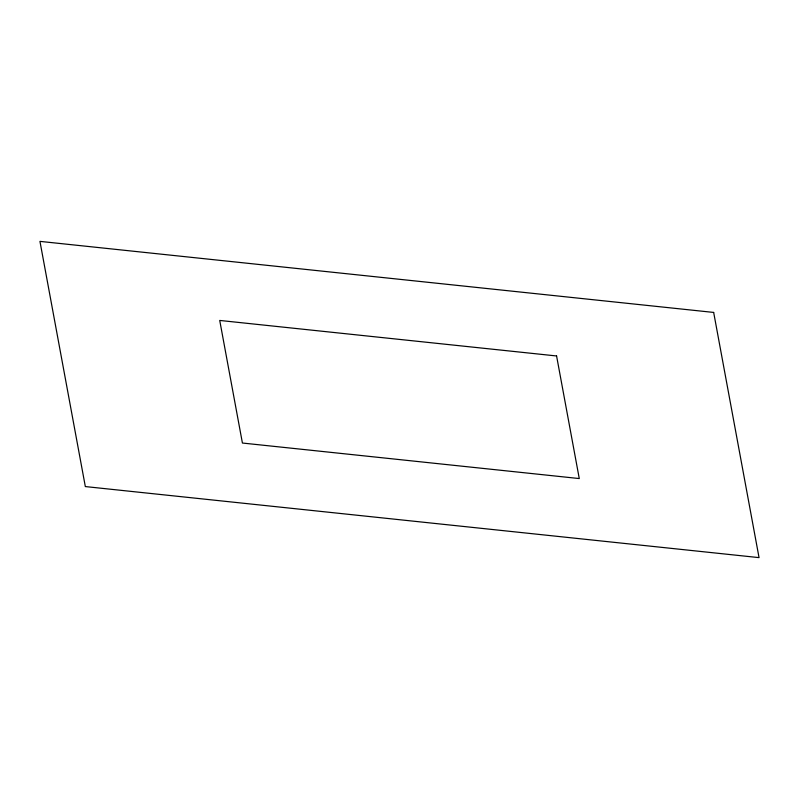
<?xml version="1.0" encoding="UTF-8"?>
<svg xmlns="http://www.w3.org/2000/svg" width="799" height="799" viewBox="0 0 799 799"><rect width="100%" height="100%" fill="white"/><g stroke="black" fill="none" stroke-linecap="round" stroke-linejoin="round"><path stroke-width="1.2" d="M713.667 312.429L39.95 241.378L85.333 486.571L759.05 557.622L713.667 312.429M556.583 355.964L219.725 320.439L242.417 443.036L579.275 478.561L556.583 355.964"/></g></svg>
